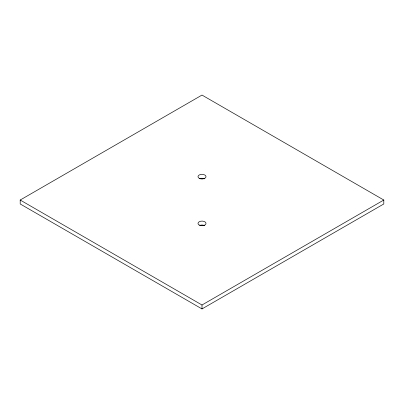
<?xml version="1.0" encoding="UTF-8"?>
<svg xmlns="http://www.w3.org/2000/svg" width="404" height="404" viewBox="0 0 404 404"><rect width="100%" height="100%" fill="white"/><g stroke="black" fill="none" stroke-linecap="round" stroke-linejoin="round"><path stroke-width="0.61" d="M20.2 200.031L202 95.071L383.8 200.031L383.8 203.969L202 308.929L20.2 203.969L20.2 200.031L202 304.995L383.8 200.031M202 304.995L202 308.929M199.717 178.684A4.015 2.318 0 0 1 204.606 178.826M199.96 225.346A4.015 2.318 0 0 1 204.813 225.69M199.394 178.422A4.015 2.318 0 0 0 205.949 177.073A4.015 2.318 0 0 0 200.652 174.472A4.015 2.318 0 0 0 199.394 178.422M199.187 225.063A4.015 2.318 0 0 0 205.888 223.988A4.015 2.318 0 0 0 200.924 221.175A4.015 2.318 0 0 0 199.187 225.063"/></g></svg>
